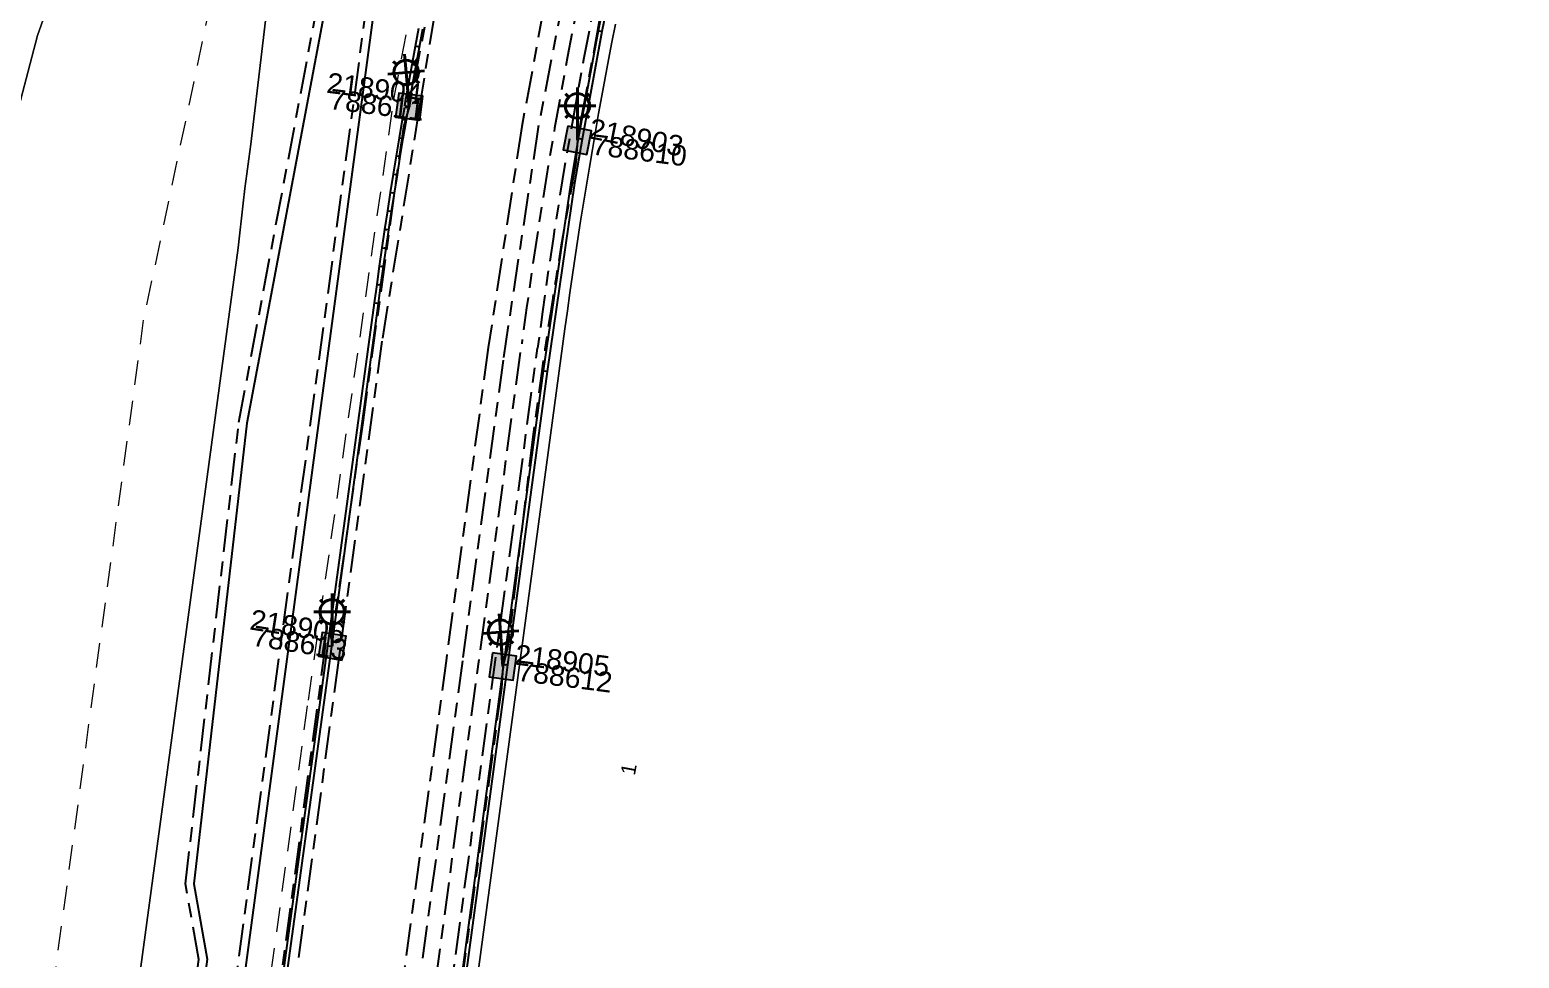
# Model space of a CAD drawing. Header units: metres. Extents: x 302931 to 308644, y 6253878 to 6257414.
# Drawn here: x 307340.2 to 307522.8, y 6255819.2 to 6255933.1 of the extents above; entities that cross this region are included whole.
import ezdxf
from ezdxf.enums import TextEntityAlignment as Align

# ---------------------------------------------------------------- set-up
doc = ezdxf.new("R2010")
doc.units = ezdxf.units.M
doc.linetypes.add('Cable Exist UG', pattern=[8.2, 4, -1.2, 1.8, -1.2])
doc.linetypes.add('Dash', pattern=[5, 3, -2])
doc.layers.get('0').update_dxf_attribs({"color": 6})
for name, color, linetype, lineweight in [('Cadastre Developer_SP_EXT', 9, 'Continuous', 5), ('Cadastre Land Parcels_SP_EXT', 9, 'Continuous', 5), ('Cadastre Roads_SP_EXT', 9, 'Continuous', 5)]:
    doc.layers.add(name, color=color, linetype=linetype, lineweight=lineweight)
for name, color, linetype in [('Duct_SP_EXT', 7, 'Continuous'), ('Equip_SP_SL_EXT', 7, 'Continuous'), ('Mains_HV_EXT', 7, 'Continuous'), ('Mains_HV_MOD', 3, 'Continuous'), ('Mains_SL_EXT', 7, 'Continuous'), ('Mains_TR_EXT', 7, 'Continuous'), ('SupportsUG_SP_LV_SL_EXT', 7, 'Continuous')]:
    doc.layers.add(name, color=color, linetype=linetype)
doc.styles.add('COLUMN_LABEL', font='arial.ttf')
doc.styles.add('iecARIAL', font='arial.ttf', dxfattribs={"height": 2})
doc.styles.add('POLE_LABEL', font='arial.ttf')
doc.styles.get("Standard").update_dxf_attribs({"font": 'arial.ttf'})
doc.linetypes.add('Cable P UG', pattern='A,6,-0.5,["P",Standard,S=1.7,R=0,X=0.5,Y=-1],-2.9', length=9.4)

# ---------------------------------------------------------------- blocks, each defined once
blk = doc.blocks.new('COLUMN_EXT')
blk.add_hatch(color=256).paths.add_polyline_path([(-1.49, 1.48), (-1.49, -1.49), (1.48, -1.49), (1.48, 1.48)])
blk.add_lwpolyline([(-1.49, -1.49), (1.48, -1.49), (1.48, 1.48), (-1.49, 1.48)], close=True)
for tag, height, style, flags, p in [('ASSET_NUM', 2.5, 'COLUMN_LABEL', 8, (2, 2)), ('STRUCTURE_PLANT_NUMBER', 0.2, 'POLE_LABEL', 9, (1.81, 0.03)), ('STREET_CODE', 0.2, 'COLUMN_LABEL', 9, (1.81, -0.2))]:
    blk.add_attdef(tag, text='', height=height, dxfattribs=dict(style=style, flags=flags)).set_placement(p, align=Align.MIDDLE_LEFT)
at = {"flags": 9}
for tag, p in [('COLUMN_TYPE', (1.81, -0.4)), ('OWNED_BY', (1.81, -0.6)), ('STATE', (1.81, -0.8)), ('USAGE', (1.81, -1)), ('STREETNAME', (1.81, -1.6)), ('SUBURB', (1.81, -1.8)), ('LEGEND', (1.81, -1.2)), ('LOCATION', (1.81, -1.4)), ('NOTES', (1.81, -2))]:
    blk.add_attdef(tag, text='', height=0.2, dxfattribs=at).set_placement(p, align=Align.MIDDLE_LEFT)
at = {"flags": 1}
blk.add_attdef('Z', (1.81, -2.35), '', height=0.2, dxfattribs=at)
blk = doc.blocks.new('SL_LANTERN_EXT')
at = {"lineweight": 40}
for p, q in [((-1.46, 5.68), (-1.06, 5.28)), ((0, 1.97), (0, 6.47)), ((1.46, 5.68), (1.06, 5.28)), ((-2.25, 4.22), (2.25, 4.22)), ((-1.46, 2.76), (-1.06, 3.16)), ((0, 0), (0, 2.72)), ((1.46, 2.76), (1.06, 3.16))]:
    blk.add_line(p, q, dxfattribs=at)
blk.add_circle((0, 4.22), 1.5, dxfattribs=at)
at = {"style": 'iecARIAL', "flags": 8}
blk.add_attdef('ASSET_NUM', (1.5, 1.5), '', height=2.5, dxfattribs=at)
for tag, p, height, flags in [('OPERATING_VOLTAGE', (0.98, -1.65), 0.2, 9), ('ORIENTATION', (0.98, -1.85), 0.2, 9), ('CONSTRUCTED_VOLTAGE', (0.98, -0.65), 0.2, 9), ('CONTROL_TYPE', (0.98, -0.85), 0.2, 9), ('LANTERN_PURPOSE', (0.98, -1.05), 0.2, 9), ('LANTERN_TYPE', (0.98, -1.25), 0.2, 9), ('NO_PHASES', (0.98, -1.45), 0.2, 9), ('LNUMBER', (2.18, -3.25), 2.5, 8), ('OWNED_BY', (0.98, -2.05), 0.2, 9), ('STATE', (0.98, -2.25), 0.2, 9), ('USAGE', (0.98, -2.45), 0.2, 9), ('CEXIST', (0.98, -2.65), 0.2, 9), ('CNEW', (0.98, -2.85), 0.2, 9), ('CNUMBER', (0.98, -3.05), 0.2, 9), ('CREMOVE', (0.98, -3.25), 0.2, 9), ('CREPLACE', (0.98, -3.45), 0.2, 9), ('LKINGHEIGHT', (0.98, -3.65), 0.2, 9), ('LBRACKET', (0.98, -3.85), 0.2, 9), ('LBRACKETVOCAB', (0.98, -4.05), 0.2, 9), ('LCATEGORY', (0.98, -4.25), 0.2, 9), ('LCHARGE1', (0.98, -4.45), 0.2, 9), ('LCHARGE1PERCENT', (0.98, -4.65), 0.2, 9), ('LCHARGE2', (0.98, -4.85), 0.2, 9), ('LCHARGE2PERCENT', (0.98, -5.05), 0.2, 9), ('LCHARGE3', (0.98, -5.25), 0.2, 9), ('LCHARGE3PERCENT', (0.98, -5.45), 0.2, 9), ('LEXIST', (0.98, -5.65), 0.2, 9), ('LLAMP', (0.98, -5.85), 0.2, 9), ('LLAMPVOCAB', (0.98, -6.05), 0.2, 9), ('LMAST', (0.98, -6.25), 0.2, 9), ('LMASTVOCAB', (0.98, -6.45), 0.2, 9), ('LNEW', (0.98, -6.65), 0.2, 9), ('LANTNUMBER', (0.98, -6.85), 0.2, 9), ('LOUTREACH', (0.98, -7.25), 0.2, 9), ('LOUTREACHVOCAB', (0.98, -7.45), 0.2, 9), ('STREETNAME', (0.98, -9.25), 0.2, 9), ('LRATECODE', (0.98, -7.65), 0.2, 9), ('LREMOVE', (0.98, -7.85), 0.2, 9), ('LREPLACE', (0.98, -8.05), 0.2, 9), ('LTYPE', (0.98, -8.25), 0.2, 9), ('LTYPEVOCAB', (0.98, -8.45), 0.2, 9), ('LEGEND', (0.98, -8.65), 0.2, 9), ('LOCATION', (0.98, -8.85), 0.2, 9), ('NOTES', (0.98, -9.05), 0.2, 9), ('SUBURB', (0.98, -9.45), 0.2, 1)]:
    blk.add_attdef(tag, p, '', height=height, dxfattribs=dict(flags=flags))

msp = doc.modelspace()

# ---------------------------------------------------------------- linework, layer by layer
at = {"layer": 'Cadastre Developer_SP_EXT', "linetype": 'Dash'}
msp.add_lwpolyline([(307277.24, 6255322.9), (307288.9, 6255321.35), (307288.9, 6255321.35), (307292.49, 6255321.51), (307296.59, 6255322.89), (307300.07, 6255325.46), (307302.57, 6255329.56), (307304.4, 6255335.83), (307328.27, 6255512.03), (307349.61, 6255668.86), (307374.37, 6255850.85), (307384.86, 6255924.59), (307388.37, 6255943.06), (307392.2, 6255959.8), (307394.05, 6255968.46), (307395.23, 6255971.51), (307370.65, 6255974.5), (307366.58, 6255956.94), (307362.4, 6255936.54), (307354.14, 6255897.48), (307337.78, 6255776.59), (307300.06, 6255499.29), (307277.24, 6255322.9)], close=True, dxfattribs=at)
at = {"layer": 'Cadastre Land Parcels_SP_EXT', "linetype": 'Continuous'}
for points in [[(307330.34, 6255891.13), (307341.16, 6255932.39), (307351.8, 6255962.44)], [(307351.8, 6255962.44), (307341.16, 6255932.39), (307330.34, 6255891.13)], [(307353.84, 6255818.17), (307365.76, 6255906.35), (307365.96, 6255908.17), (307366.17, 6255909.98), (307366.38, 6255911.8), (307366.6, 6255913.61), (307366.83, 6255915.43), (307367.07, 6255917.24), (307367.31, 6255919.06), (307371.38, 6255953.2)], [(307412.01, 6255933.76), (307411.58, 6255931.57), (307411.16, 6255929.38), (307410.75, 6255927.19), (307410.35, 6255925), (307409.96, 6255922.81), (307409.57, 6255920.62), (307409.19, 6255918.42), (307408.82, 6255916.22), (307408.45, 6255914.03), (307408.1, 6255911.83), (307407.75, 6255909.63), (307407.41, 6255907.43), (307407.08, 6255905.22), (307406.75, 6255903.02), (307406.43, 6255900.82), (307406.13, 6255898.61), (307405.82, 6255896.4), (307389.98, 6255779.03)]]:
    msp.add_lwpolyline(points, dxfattribs=at)
at = {"layer": 'Cadastre Roads_SP_EXT', "linetype": 'Continuous'}
for points in [[(307401.15, 6256056.37), (307394.79, 6256043.58), (307387.41, 6256026.81), (307380.91, 6256009.68), (307377.08, 6255997.71), (307375.32, 6255992.22), (307370.65, 6255974.5), (307374.9, 6255973.98), (307372.16, 6255958.25), (307372.01, 6255957.41), (307371.88, 6255956.57), (307371.74, 6255955.73), (307371.62, 6255954.89), (307371.5, 6255954.04), (307371.38, 6255953.2), (307367.31, 6255919.06), (307367.07, 6255917.24), (307366.83, 6255915.43), (307366.6, 6255913.61), (307366.38, 6255911.8), (307366.17, 6255909.98), (307365.96, 6255908.17), (307365.76, 6255906.35), (307353.84, 6255818.17)], [(307389.98, 6255779.03), (307405.82, 6255896.4), (307406.13, 6255898.61), (307406.43, 6255900.82), (307406.75, 6255903.02), (307407.08, 6255905.22), (307407.41, 6255907.43), (307407.75, 6255909.63), (307408.1, 6255911.83), (307408.45, 6255914.03), (307408.82, 6255916.22), (307409.19, 6255918.42), (307409.57, 6255920.62), (307409.96, 6255922.81), (307410.35, 6255925), (307410.75, 6255927.19), (307411.16, 6255929.38), (307411.58, 6255931.57), (307412.01, 6255933.76)]]:
    msp.add_lwpolyline(points, dxfattribs=at)
at = {"layer": 'Duct_SP_EXT'}
for p, q in [((307413.71, 6255951.23), (307409.88, 6255932.96)), ((307414.18, 6255951.13), (307410.35, 6255932.87)), ((307387.51, 6255931.06), (307387.92, 6255933.3)), ((307387.98, 6255930.97), (307388.4, 6255933.21)), ((307409.88, 6255932.96), (307407.45, 6255919.73)), ((307410.35, 6255932.87), (307407.92, 6255919.65)), ((307409.88, 6255932.96), (307410.11, 6255932.91)), ((307410.35, 6255932.87), (307410.11, 6255932.91)), ((307387.1, 6255928.82), (307387.51, 6255931.06)), ((307387.51, 6255931.06), (307387.74, 6255931.02)), ((307387.57, 6255928.74), (307387.98, 6255930.97)), ((307387.98, 6255930.97), (307387.74, 6255931.02)), ((307386.69, 6255926.58), (307387.1, 6255928.82)), ((307387.1, 6255928.82), (307387.33, 6255928.78)), ((307387.17, 6255926.5), (307387.57, 6255928.74)), ((307387.57, 6255928.74), (307387.33, 6255928.78)), ((307386.3, 6255924.34), (307386.69, 6255926.58)), ((307386.69, 6255926.58), (307386.93, 6255926.54)), ((307386.77, 6255924.26), (307387.17, 6255926.5)), ((307387.17, 6255926.5), (307386.93, 6255926.54)), ((307385.91, 6255922.1), (307386.18, 6255923.61)), ((307386.18, 6255923.61), (307386.41, 6255923.57)), ((307386.2, 6255923.77), (307386.3, 6255924.34)), ((307386.2, 6255923.77), (307386.44, 6255923.73)), ((307386.3, 6255924.34), (307386.54, 6255924.3)), ((307386.39, 6255922.02), (307386.65, 6255923.53)), ((307386.65, 6255923.53), (307386.41, 6255923.57)), ((307386.68, 6255923.69), (307386.44, 6255923.73)), ((307386.77, 6255924.26), (307386.54, 6255924.3)), ((307386.68, 6255923.69), (307386.77, 6255924.26)), ((307385.54, 6255919.85), (307385.91, 6255922.1)), ((307385.91, 6255922.1), (307386.15, 6255922.06)), ((307386.01, 6255919.77), (307386.39, 6255922.02)), ((307386.39, 6255922.02), (307386.15, 6255922.06)), ((307385.16, 6255917.61), (307385.54, 6255919.85)), ((307385.54, 6255919.85), (307385.77, 6255919.81)), ((307385.64, 6255917.53), (307386.01, 6255919.77)), ((307386.01, 6255919.77), (307385.77, 6255919.81)), ((307407.45, 6255919.73), (307406.54, 6255914.34)), ((307407.92, 6255919.65), (307407.01, 6255914.27)), ((307407.45, 6255919.73), (307407.68, 6255919.69)), ((307407.45, 6255919.73), (307407.68, 6255919.69)), ((307407.92, 6255919.65), (307407.68, 6255919.69)), ((307407.92, 6255919.65), (307407.68, 6255919.69)), ((307384.8, 6255915.36), (307385.16, 6255917.61)), ((307385.16, 6255917.61), (307385.4, 6255917.57)), ((307385.28, 6255915.28), (307385.64, 6255917.53)), ((307385.64, 6255917.53), (307385.4, 6255917.57)), ((307384.45, 6255913.11), (307384.8, 6255915.36)), ((307384.8, 6255915.36), (307385.04, 6255915.32)), ((307384.92, 6255913.04), (307385.28, 6255915.28)), ((307385.28, 6255915.28), (307385.04, 6255915.32)), ((307406.54, 6255914.34), (307403.17, 6255891.26)), ((307407.01, 6255914.27), (307403.65, 6255891.19)), ((307406.54, 6255914.34), (307406.78, 6255914.3)), ((307407.01, 6255914.27), (307406.78, 6255914.3)), ((307384.1, 6255910.86), (307384.45, 6255913.11)), ((307384.45, 6255913.11), (307384.68, 6255913.07)), ((307384.57, 6255910.79), (307384.92, 6255913.04)), ((307384.92, 6255913.04), (307384.68, 6255913.07)), ((307383.76, 6255908.61), (307384.1, 6255910.86)), ((307384.1, 6255910.86), (307384.34, 6255910.83)), ((307384.24, 6255908.54), (307384.57, 6255910.79)), ((307384.57, 6255910.79), (307384.34, 6255910.83)), ((307383.43, 6255906.36), (307383.76, 6255908.61)), ((307383.76, 6255908.61), (307384, 6255908.58)), ((307383.9, 6255906.29), (307384.24, 6255908.54)), ((307384.24, 6255908.54), (307384, 6255908.58)), ((307383.1, 6255904.11), (307383.43, 6255906.36)), ((307383.43, 6255906.36), (307383.66, 6255906.32)), ((307383.58, 6255904.04), (307383.9, 6255906.29)), ((307383.9, 6255906.29), (307383.66, 6255906.32)), ((307382.79, 6255901.85), (307383.1, 6255904.11)), ((307383.1, 6255904.11), (307383.34, 6255904.07)), ((307383.26, 6255901.79), (307383.58, 6255904.04)), ((307383.58, 6255904.04), (307383.34, 6255904.07)), ((307382.48, 6255899.59), (307382.79, 6255901.85)), ((307382.79, 6255901.85), (307383.03, 6255901.82)), ((307382.95, 6255899.53), (307383.26, 6255901.79)), ((307383.26, 6255901.79), (307383.03, 6255901.82)), ((307376.75, 6255857.52), (307382.48, 6255899.59)), ((307377.23, 6255857.46), (307382.95, 6255899.53)), ((307382.48, 6255899.59), (307382.72, 6255899.56)), ((307382.95, 6255899.53), (307382.72, 6255899.56)), ((307403.17, 6255891.26), (307398.31, 6255855.24)), ((307403.65, 6255891.19), (307398.79, 6255855.18)), ((307403.17, 6255891.26), (307403.41, 6255891.22)), ((307403.65, 6255891.19), (307403.41, 6255891.22)), ((307368.77, 6255798.85), (307376.75, 6255857.52)), ((307369.25, 6255798.79), (307377.23, 6255857.46)), ((307376.75, 6255857.52), (307376.99, 6255857.49)), ((307376.75, 6255857.52), (307376.99, 6255857.49)), ((307377.23, 6255857.46), (307376.99, 6255857.49)), ((307377.23, 6255857.46), (307376.99, 6255857.49)), ((307398.31, 6255855.24), (307390.29, 6255795.82)), ((307398.79, 6255855.18), (307390.77, 6255795.76)), ((307398.31, 6255855.24), (307398.55, 6255855.21)), ((307398.31, 6255855.24), (307398.55, 6255855.21)), ((307398.79, 6255855.18), (307398.55, 6255855.21)), ((307398.79, 6255855.18), (307398.55, 6255855.21))]:
    msp.add_line(p, q, dxfattribs=at)
at = {"layer": 'Mains_HV_EXT', "linetype": 'Cable P UG'}
msp.add_lwpolyline([(307522.81, 6256295.82), (307518.88, 6256267.27), (307518.88, 6256267.25), (307518.88, 6256267.25, -0.06858), (307506.29, 6256228.41), (307506.29, 6256228.41), (307471.65, 6256157.87), (307427.89, 6256064.99), (307408.24, 6256027.83), (307408.24, 6256027.83, 0.08396), (307388.34, 6255962.08), (307388.34, 6255962.08), (307388.33, 6255962.04), (307382.62, 6255937.03), (307362.98, 6255790.63), (307351.38, 6255702.35), (307351.28, 6255701.74)], format="xyb", dxfattribs=at)
msp.add_lwpolyline([(307511.26, 6256286.53), (307507.19, 6256266.19), (307506.32, 6256263.47), (307495.96, 6256236.08), (307486.18, 6256213.69), (307475.37, 6256191.84), (307456.88, 6256156.47), (307447.26, 6256138.52), (307393.16, 6256018.92), (307385.51, 6255983.96), (307366.84, 6255884.82), (307360.32, 6255828.35), (307361.95, 6255819.1), (307358.21, 6255791.26), (307346.62, 6255703.03), (307344.9, 6255692.08)], dxfattribs=at)
at = {"layer": 'Mains_HV_EXT', "linetype": 'Cable Exist UG'}
for points in [[(307391.34, 6255811.54), (307402.47, 6255894.02), (307402.47, 6255894.02, -0.028283), (307415.86, 6255964.92), (307415.86, 6255964.92), (307414.99, 6255969.19), (307414.99, 6255969.19), (307419.85, 6255985.41), (307425.11, 6256000.5), (307427.49, 6256006.66), (307431.28, 6256016.44), (307431.28, 6256016.44), (307428.85, 6256021.22), (307436.77, 6256037.64), (307449.21, 6256060.97), (307412.41, 6256081.53), (307367.8, 6256099.54), (307310.04, 6256186.92), (307324.45, 6256208.2), (307326.72, 6256212.41)], [(307376.09, 6255658.19), (307376.01, 6255658.48), (307376.01, 6255658.48), (307374.79, 6255664.81), (307374.4, 6255668.38), (307374.3, 6255676.26), (307374.3, 6255676.26, -0.03279), (307375.13, 6255683.99), (307375.13, 6255683.99), (307378.42, 6255708.33), (307378.42, 6255708.33), (307381.48, 6255730.99), (307381.48, 6255730.99, 0.120247), (307381.16, 6255744.74), (307381.16, 6255744.74), (307381.22, 6255751.41), (307400.53, 6255894.57), (307400.53, 6255894.58), (307400.53, 6255894.58, -0.02789), (307413.72, 6255964.63), (307413.72, 6255964.63), (307417.32, 6255968.1)]]:
    msp.add_lwpolyline(points, format="xyb", dxfattribs=at)
for points in [[(307426.27, 6256024.77), (307424.86, 6256021.47), (307427.24, 6256016.15), (307421.41, 6256001), (307415.89, 6255986.31), (307410.8, 6255969.44), (307403.29, 6255936.05), (307400.54, 6255921.23), (307396.43, 6255894.11), (307391.29, 6255856), (307383.3, 6255796.82), (307377.31, 6255752.43), (307377.03, 6255748.12), (307377.17, 6255744.41), (307377.67, 6255740.5), (307377.92, 6255736.34), (307377.53, 6255732.63), (307370.35, 6255677.23), (307370.3, 6255669.76), (307370.42, 6255668.06)], [(307427.87, 6256023.96), (307426.79, 6256021.47), (307429.1, 6256016.26), (307423.39, 6256001.22), (307418.08, 6255985.45), (307413.11, 6255970.4), (307407.27, 6255945.5), (307402.56, 6255921.15), (307398.24, 6255892.58), (307393.27, 6255855.71), (307385.28, 6255796.5), (307379.23, 6255751.61), (307379.08, 6255745.75), (307379.8, 6255739.44), (307379.86, 6255734.54), (307379.53, 6255731.47), (307372.37, 6255677.48), (307372.31, 6255673.81), (307372.26, 6255671.15), (307372.26, 6255669.85), (307372.41, 6255668.22)]]:
    msp.add_lwpolyline(points, dxfattribs=at)
at = {"layer": 'Mains_HV_MOD', "linetype": 'Cable Exist UG'}
msp.add_lwpolyline([(307419.26, 6256029.64), (307400.81, 6255982.71), (307398.12, 6255970.73), (307395.24, 6255959.65), (307392.42, 6255947.72), (307389.86, 6255935.24), (307387.97, 6255923.49), (307383.39, 6255894.88), (307378.07, 6255855.78), (307370.43, 6255798.84), (307360.87, 6255729.4), (307353.09, 6255672.2), (307348.38, 6255637.6), (307344.8, 6255611.32)], dxfattribs=at)
at = {"layer": 'Mains_SL_EXT', "linetype": 'Cable Exist UG'}
for points in [[(307399.62, 6255983.06), (307396.92, 6255970.68), (307396.92, 6255970.68), (307391.15, 6255946.57), (307386.73, 6255923.65)], [(307420.3, 6255976.4), (307418.29, 6255970.23), (307418.29, 6255970.23), (307413.47, 6255950.44), (307410.04, 6255934.14), (307407.87, 6255922.48), (307407.87, 6255922.48), (307407.35, 6255919.53)], [(307386.73, 6255923.65), (307386.02, 6255921.17), (307386.02, 6255921.17), (307381.03, 6255884.94), (307377.4, 6255859.6), (307377.29, 6255857.49)], [(307376.49, 6255857.87), (307368.82, 6255800.49), (307368.95, 6255799.05)], [(307398.21, 6255854.9), (307398.03, 6255852.34), (307390.76, 6255798.38), (307390.24, 6255795.88)]]:
    msp.add_lwpolyline(points, dxfattribs=at)
msp.add_lwpolyline([(307407.35, 6255919.53), (307407.16, 6255916.79), (307407.16, 6255916.79, 0.012727), (307401.92, 6255883.49), (307401.92, 6255883.49), (307398.84, 6255857.39), (307398.22, 6255854.99)], format="xyb", dxfattribs=at)
at = {"layer": 'Mains_TR_EXT', "linetype": 'Cable Exist UG'}
msp.add_lwpolyline([(307521.82, 6256296), (307517.9, 6256267.42), (307517.9, 6256267.42, -0.06858), (307505.39, 6256228.85), (307505.39, 6256228.85), (307470.75, 6256158.3), (307426.99, 6256065.44), (307407.35, 6256028.29), (307407.35, 6256028.29, 0.083976), (307387.35, 6255962.21), (307387.35, 6255962.21), (307381.63, 6255937.21), (307361.99, 6255790.76), (307350.39, 6255702.49), (307350.28, 6255701.82)], format="xyb", dxfattribs=at)
msp.add_lwpolyline([(307343.91, 6255692.21), (307345.63, 6255703.17), (307357.22, 6255791.4), (307360.93, 6255819.08), (307359.31, 6255828.32), (307365.85, 6255884.97), (307384.53, 6255984.16), (307392.2, 6256019.23), (307446.36, 6256138.97), (307456, 6256156.94), (307456, 6256156.94), (307474.48, 6256192.29), (307485.28, 6256214.11), (307495.03, 6256236.46), (307505.37, 6256263.8), (307506.22, 6256266.44), (307510.28, 6256286.72)], dxfattribs=at)

# ---------------------------------------------------------------- block references
at = {"layer": 'Equip_SP_SL_EXT'}
ref = msp.add_blockref('SL_LANTERN_EXT', (307386.73, 6255923.65), dxfattribs=dict(at, rotation=4.963785584278608))
ref.add_attrib('ASSET_NUM', '218904', dxfattribs={"layer": '0', "height": 2.5, "rotation": 352.781, "style": 'iecARIAL'}).set_placement((307388.23, 6255925.15), align=Align.MIDDLE_RIGHT)
ref = msp.add_blockref('SL_LANTERN_EXT', (307407.35, 6255919.53), dxfattribs=at)
ref.add_attrib('ASSET_NUM', '218903', dxfattribs={"layer": '0', "height": 2.5, "rotation": 348.7254, "style": 'iecARIAL'}).set_placement((307408.85, 6255921.03), align=Align.MIDDLE_LEFT)
ref = msp.add_blockref('SL_LANTERN_EXT', (307377.29, 6255857.49), dxfattribs=at)
ref.add_attrib('ASSET_NUM', '218906', dxfattribs={"layer": '0', "height": 2.5, "rotation": 351.1312, "style": 'iecARIAL'}).set_placement((307378.79, 6255858.99), align=Align.MIDDLE_RIGHT)
ref = msp.add_blockref('SL_LANTERN_EXT', (307398.22, 6255854.99), dxfattribs=dict(at, rotation=4.132511989188304))
ref.add_attrib('ASSET_NUM', '218905', dxfattribs={"layer": '0', "height": 2.5, "rotation": 352.6318, "style": 'iecARIAL'}).set_placement((307399.72, 6255856.49), align=Align.MIDDLE_LEFT)
at = {"layer": 'SupportsUG_SP_LV_SL_EXT'}
ref = msp.add_blockref('COLUMN_EXT', (307386.73, 6255923.65), dxfattribs=dict(at, rotation=82.78097732759905))
ref.add_attrib('ASSET_NUM', '788611', dxfattribs={"layer": '0', "height": 2.5, "rotation": 352.781, "style": 'COLUMN_LABEL'}).set_placement((307388.73, 6255924.4), align=Align.TOP_RIGHT)
ref = msp.add_blockref('COLUMN_EXT', (307407.35, 6255919.53), dxfattribs=dict(at, rotation=258.7253509097919))
ref.add_attrib('ASSET_NUM', '788610', dxfattribs={"layer": '0', "height": 2.5, "rotation": 352.6727, "style": 'COLUMN_LABEL'}).set_placement((307409.35, 6255920.28), align=Align.TOP_LEFT)
ref = msp.add_blockref('COLUMN_EXT', (307377.29, 6255857.49), dxfattribs=dict(at, rotation=81.13120976766798))
ref.add_attrib('ASSET_NUM', '788613', dxfattribs={"layer": '0', "height": 2.5, "rotation": 351.1312, "style": 'COLUMN_LABEL'}).set_placement((307379.29, 6255858.24), align=Align.TOP_RIGHT)
ref = msp.add_blockref('COLUMN_EXT', (307398.22, 6255854.99), dxfattribs=dict(at, rotation=262.631785934029))
ref.add_attrib('ASSET_NUM', '788612', dxfattribs={"layer": '0', "height": 2.5, "rotation": 352.6318, "style": 'COLUMN_LABEL'}).set_placement((307400.22, 6255855.74), align=Align.TOP_LEFT)

# ---------------------------------------------------------------- texts
at = {"layer": 'Cadastre Land Parcels_SP_EXT'}
msp.add_text('1', height=1.8, rotation=79.4382, dxfattribs=at).set_placement((307414.39, 6255841.55))

doc.saveas('drawing.dxf')
